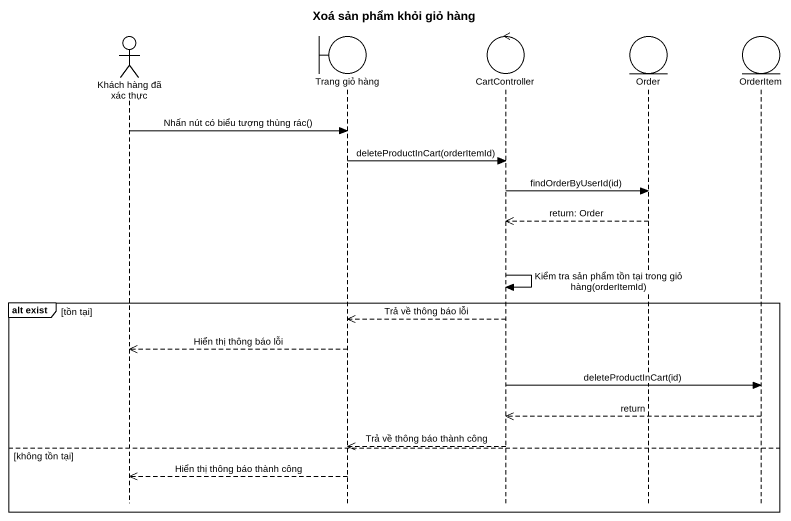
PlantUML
@startuml
title Xoá sản phẩm khỏi giỏ hàng
hide footbox
actor "Khách hàng đã xác thực" as Khách_hàng_đã_xác_thực
boundary "Trang giỏ hàng" as Trang_giỏ_hàng
control CartController
entity Order
entity OrderItem

Khách_hàng_đã_xác_thực -> Trang_giỏ_hàng : Nhấn nút có biểu tượng thùng rác()
Trang_giỏ_hàng -> CartController : deleteProductInCart(orderItemId)
CartController -> Order : findOrderByUserId(id)
Order -->> CartController : return: Order
CartController -> CartController : Kiểm tra sản phẩm tồn tại trong giỏ hàng(orderItemId)
group alt exist [tồn tại]
  CartController -->> Trang_giỏ_hàng : Trả về thông báo lỗi
  Trang_giỏ_hàng -->> Khách_hàng_đã_xác_thực : Hiển thị thông báo lỗi
  CartController -> OrderItem : deleteProductInCart(id)
  OrderItem -->> CartController : return
  CartController -->> Trang_giỏ_hàng : Trả về thông báo thành công
else không tồn tại
  Trang_giỏ_hàng -->> Khách_hàng_đã_xác_thực : Hiển thị thông báo thành công
end
@enduml
